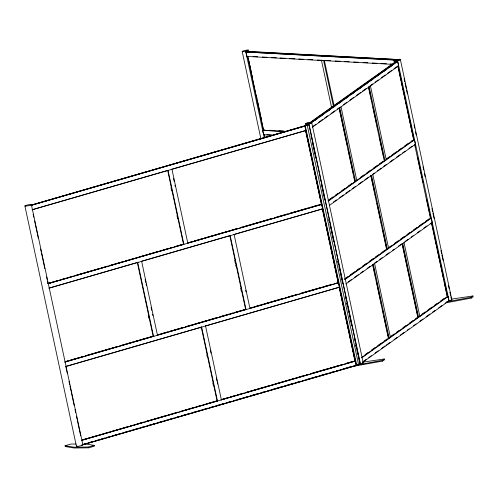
<?xml version="1.0" encoding="UTF-8"?>
<svg xmlns="http://www.w3.org/2000/svg" width="498" height="498" viewBox="0 0 498 498"><rect width="100%" height="100%" fill="white"/><g stroke="black" fill="none" stroke-linecap="round" stroke-linejoin="round"><path stroke-width="0.75" d="M394.79 61.123L396.956 60.638L397.031 62.337M309.569 122.844L395.319 61.883L396.097 61.752L310.354 122.713M306.7 124.936L308.567 124.624M307.104 124.867L306.046 125.266L307.602 125.172L305.977 125.627L308.885 124.531L360.222 363.976C359.525 365.165 355.174 365.215 358.485 364.797M308.237 124.643L308.885 124.531M311.132 122.583L396.875 61.621L397.653 61.491L398.605 65.91L312.227 127.32M311.281 122.9L397.653 61.491M314.935 120.379L316.828 119.034M319.984 116.793L323.134 114.552M326.918 111.863L329.439 110.07M332.589 107.829L335.11 106.037M338.895 103.347L342.045 101.106M345.83 98.417L348.351 96.624M351.507 94.383L354.028 92.591M357.807 89.901L360.963 87.66M364.748 84.965L367.269 83.172M370.419 80.931L372.94 79.138M377.353 76.001L379.874 74.208M383.659 71.519L386.18 69.726M389.33 67.485L392.486 65.244M396.495 62.393L395.922 60.949M312.707 126.554L315.863 124.313M318.384 122.52L322.797 119.383M324.69 118.038L327.84 115.797M330.996 113.556L334.774 110.867M337.295 109.074L338.559 108.178M343.601 104.592L346.757 102.345M349.907 100.104L353.692 97.415M356.213 95.622L360.627 92.485M362.519 91.14L366.298 88.451M370.082 85.762L372.604 83.969M375.125 82.176L378.281 79.935M381.431 77.694L385.215 75.005M387.737 73.212L391.521 70.523M394.043 68.73L397.192 66.489M329.035 199.71L332.82 197.021M335.341 195.228L337.862 193.436M341.647 190.746L344.797 188.505M347.953 186.264L351.737 183.575M360.564 177.294L363.714 175.053M366.864 172.812L370.649 170.123M373.17 168.33L377.584 165.193M379.476 163.848L382.626 161.607M386.411 158.918L389.56 156.677M392.088 154.884L396.501 151.747M398.388 150.402L401.544 148.161M404.693 145.92L408.478 143.231M410.999 141.438L412.263 140.542M327.927 200.924L355.055 181.633M356.294 180.749L384.668 160.58M385.931 159.684L413.67 139.963L414.448 139.832L415.4 144.252L329.651 205.213M328.705 200.794L414.448 139.832M333.286 202.207L336.436 199.966M339.592 197.725L343.377 195.029M345.898 193.236L349.677 190.547M352.198 188.754L355.354 186.513M358.504 184.272L362.289 181.583M364.81 179.79L368.595 177.101M373.008 173.964L374.266 173.067M377.422 170.826L381.2 168.137M383.728 166.344L386.249 164.552M390.027 161.862L393.183 159.621M396.333 157.38L400.118 154.691M402.639 152.898L405.16 151.106M408.945 148.416L412.095 146.175M344.572 278.948L347.722 276.707M350.243 274.915L354.657 271.771M356.549 270.426L359.705 268.185M362.855 265.944L366.64 263.255M369.161 261.462L373.575 258.325M375.467 256.98L378.617 254.739M381.767 252.498L385.552 249.809M388.073 248.016L391.229 245.775M394.379 243.534L398.163 240.845M400.685 239.052L404.469 236.363M406.99 234.57L410.14 232.329M413.296 230.088L417.075 227.399M419.596 225.606L423.381 222.917M425.902 221.124L429.058 218.883M344.722 279.266L386.965 249.23M388.222 248.334L430.465 218.305L431.243 218.174L432.189 222.594L345.817 283.997M344.871 279.583L431.243 218.174M348.189 281.887L351.345 279.646M354.495 277.405L358.28 274.715M360.801 272.923L363.322 271.13M367.107 268.441L370.257 266.2M374.042 263.51L377.191 261.269M379.713 259.477L382.234 257.684M386.018 254.995L389.168 252.754M392.324 250.513L394.217 249.168M398.63 246.031L401.151 244.238M404.93 241.549L408.086 239.308M411.236 237.067L413.128 235.722M417.542 232.585L420.063 230.792M423.848 228.103L426.998 225.862M430.154 223.621L432.189 222.594M365.152 354.595L368.302 352.354M371.452 350.113L375.237 347.423M377.758 345.631L381.543 342.941M384.064 341.149L387.214 338.908M390.37 336.667L394.148 333.977M396.676 332.185L399.197 330.392M402.975 327.703L406.131 325.462M409.281 323.221L413.066 320.531M415.587 318.739L417.48 317.394M421.893 314.257L425.043 312.016M428.199 309.775L431.978 307.085M434.499 305.293L437.026 303.5M440.805 300.811L443.961 298.57M361.517 357.601L388.645 338.316M389.884 337.432L418.258 317.263M419.521 316.367L447.26 296.646L448.038 296.515L448.984 300.935L362.612 362.339M361.666 357.919L448.038 296.515M359.817 363.901L359.494 364.131L359.898 364.069L358.267 356.462M363.092 361.573L366.248 359.332M368.769 357.539L371.29 355.746M375.075 353.057L378.225 350.816M381.375 348.575L385.159 345.886M386.423 344.99L390.202 342.3M393.986 339.611L397.136 337.37M400.292 335.129L404.077 332.44M407.227 330.199L409.119 328.854M413.533 325.717L416.054 323.924M419.839 321.235L422.989 318.994M426.139 316.753L429.923 314.064M432.445 312.271L434.966 310.478M438.75 307.789L441.9 305.548M445.056 303.307L447.578 301.514M359.898 364.069L359.488 364.231M358.94 364.71L382.476 360.284L384.288 358.996L384.456 359.799L382.651 361.087L350.113 366.858M446.824 301.838L471.114 297.269L472.926 295.98L473.1 296.783L471.289 298.072L446.999 302.641M82.805 444.832L358.622 364.847L307.291 125.403L304.334 125.894M356.78 365.295L305.249 125.95M307.229 125.334C308.536 124.768 304.515 125.695 306.127 125.621M397.18 60.096L398.462 59.723M246.765 50.771L245.365 51.313A3.318 0.461 -12.1 0 1 242.246 51.4A3.318 0.461 -12.1 0 1 246.603 50.136A3.318 0.461 -12.1 0 1 248.209 50.485L246.765 50.771L247.095 52.296M392.611 64.36L246.896 56.436L245.95 52.016L397.024 59.99M246.896 56.436L247.612 56.224M322.206 60.283L321.496 60.495L331.519 107.257M272.219 135.238L263.691 134.771L262.745 130.358L285.933 131.372M264.17 129.941L264.88 129.735M31.05 205.114L306.563 125.471M31.442 205.132L304.073 125.969M304.882 126.094L31.081 205.369L304.882 126.094L356.213 365.538L82.419 444.814L82.898 444.876L31.355 204.591L29.83 204.547A3.318 0.461 -12.1 0 0 25.118 205.767A3.318 0.461 -12.1 0 0 27.515 205.898A3.318 0.461 -12.1 0 0 31.393 204.628L31.355 204.591M167.988 170.36L32.034 209.789L305.828 130.513L171.723 169.276M47.845 283.455L53.821 281.719M55.315 281.283L57.556 280.635M59.797 279.988L65.773 278.251M67.267 277.822L73.243 276.085M75.484 275.438L77.725 274.784M79.219 274.354L88.183 271.752M89.677 271.323L100.135 268.285M101.629 267.856L107.605 266.119M109.846 265.471L112.087 264.818M113.581 264.388L122.545 261.786M125.533 260.921L134.497 258.319M135.991 257.889L146.449 254.852M147.943 254.422L156.907 251.82M159.895 250.955L168.859 248.353M170.353 247.923L172.594 247.269M174.835 246.622L180.811 244.885M189.028 242.507L192.763 241.424M194.257 240.988L203.221 238.386M204.715 237.957L215.173 234.919M216.667 234.49L222.643 232.753M224.884 232.105L227.125 231.458M228.619 231.022L237.583 228.42M240.571 227.555L249.535 224.953M251.029 224.523L261.487 221.492M262.981 221.056L271.945 218.454M274.933 217.589L283.904 214.987M285.398 214.557L287.639 213.903M289.88 213.256L295.856 211.526M297.35 211.09L307.808 208.058M309.302 207.622L318.266 205.02M48.238 283.474L57.202 280.872M60.19 280.007L69.154 277.405M70.648 276.975L72.889 276.322M75.13 275.674L81.106 273.944M82.6 273.508L93.058 270.476M94.552 270.041L103.516 267.438M105.01 267.009L107.251 266.355M109.492 265.708L115.468 263.977M116.962 263.542L122.938 261.811M125.179 261.157L127.42 260.51M128.914 260.074L137.878 257.472M139.372 257.043L149.83 254.011M151.324 253.575L157.3 251.845M159.541 251.191L161.782 250.544M163.276 250.108L172.24 247.506M175.228 246.641L182.698 244.474M188.674 242.744L196.144 240.578M197.638 240.142L208.096 237.11M209.59 236.675L218.554 234.079M220.048 233.643L222.289 232.996M224.53 232.342L230.506 230.611M232 230.176L237.976 228.445M240.217 227.791L242.458 227.144M243.952 226.708L252.916 224.112M254.41 223.677L264.868 220.645M266.362 220.209L272.338 218.479M274.579 217.825L276.82 217.178M278.314 216.742L287.278 214.146M290.266 213.275L299.23 210.679M300.724 210.243L311.182 207.212M312.676 206.776L320.146 204.61M183.837 244.281L47.876 283.711L321.677 204.435L187.572 243.198M48.829 288.13L138.039 262.259M141.457 261.263L230.518 235.436M234.832 234.185L322.623 208.855L49.215 288.155M65.387 361.579L67.628 360.925M70.616 360.06L79.58 357.458M81.074 357.029L83.315 356.375M85.556 355.728L91.532 353.991M93.026 353.561L103.484 350.53M104.978 350.094L113.942 347.492M115.436 347.062L117.677 346.409M119.918 345.761L125.894 344.025M127.388 343.595L133.364 341.858M135.605 341.211L137.846 340.564M139.34 340.128L148.304 337.526M149.798 337.096L153.695 335.963M158.015 334.712L160.256 334.058M161.75 333.629L167.726 331.892M169.967 331.245L172.208 330.597M173.702 330.162L182.666 327.56M185.654 326.694L194.618 324.092M196.112 323.663L206.57 320.631M208.064 320.195L217.028 317.593M220.016 316.728L228.98 314.126M230.474 313.696L232.715 313.043M234.956 312.395L240.932 310.665M242.426 310.229L244.667 309.582M250.643 307.845L252.884 307.198M254.378 306.762L263.342 304.166M264.836 303.73L275.294 300.699M276.788 300.263L282.764 298.532M285.005 297.879L287.246 297.231M288.74 296.796L297.704 294.2M300.692 293.328L309.656 290.732M311.157 290.297L321.615 287.265M323.109 286.829L332.073 284.234M65.78 361.598L68.021 360.95M70.262 360.297L76.238 358.566M77.732 358.13L83.708 356.4M85.949 355.746L88.19 355.099M89.684 354.663L98.648 352.067M100.142 351.632L110.6 348.6M112.094 348.164L118.07 346.434M120.311 345.78L122.552 345.133M124.046 344.697L133.01 342.101M135.998 341.23L144.962 338.634M146.456 338.198L153.926 336.032M158.408 334.731L167.372 332.135M170.36 331.263L179.324 328.668M180.818 328.232L183.059 327.584M185.3 326.931L191.276 325.2M192.77 324.764L203.228 321.733M204.722 321.297L213.686 318.701M215.18 318.266L217.421 317.618M219.662 316.965L225.638 315.234M227.132 314.798L233.108 313.068M235.349 312.414L237.59 311.767M239.084 311.331L245.06 309.6M251.036 307.87L260 305.268M261.494 304.832L271.952 301.8M273.446 301.365L282.41 298.769M285.398 297.904L294.362 295.302M295.856 294.866L298.097 294.218M300.338 293.571L306.314 291.834M307.808 291.398L318.266 288.367M319.76 287.937L328.724 285.335M330.218 284.9L332.459 284.252M334.7 283.605L337.688 282.733M64.672 362.052L153.882 336.181M157.306 335.185L245.452 309.619M249.934 308.324L338.472 282.777L65.064 362.071M65.624 366.472L201.578 327.043M205.313 325.96L339.418 287.197L66.01 366.491M82.182 439.915L86.664 438.62M88.158 438.184L98.616 435.152M100.11 434.717L109.074 432.115M110.568 431.685L121.026 428.654M122.52 428.218L128.496 426.487M130.737 425.834L132.978 425.186M134.472 424.75L143.436 422.155M146.424 421.283L155.388 418.687M156.882 418.252L167.34 415.22M168.834 414.784L177.798 412.188M180.786 411.317L189.75 408.721M191.244 408.285L193.485 407.638M195.726 406.984L201.702 405.254M203.196 404.818L213.654 401.786M215.148 401.351L217.626 400.635M221.871 399.402L224.112 398.755M225.606 398.319L227.847 397.672M230.088 397.018L236.064 395.288M237.558 394.852L243.534 393.121M245.775 392.468L248.016 391.82M249.51 391.384L258.474 388.789M259.968 388.353L270.426 385.321M271.92 384.886L282.378 381.854M283.872 381.418L292.836 378.822M295.824 377.951L304.788 375.355M306.282 374.919L308.523 374.272M310.764 373.618L316.74 371.888M318.234 371.452L328.692 368.42M330.186 367.985L339.15 365.389M340.651 364.953L342.892 364.306M345.133 363.652L351.109 361.922M82.575 439.939L90.045 437.773M91.539 437.337L101.997 434.306M103.491 433.87L113.949 430.838M115.443 430.403L124.407 427.807M125.901 427.371L128.142 426.724M130.383 426.07L136.359 424.34M137.853 423.904L143.829 422.173M146.07 421.526L148.311 420.872M149.805 420.437L158.769 417.841M160.263 417.405L170.721 414.373M172.215 413.938L178.191 412.207M180.432 411.56L182.673 410.906M184.167 410.477L193.131 407.874M196.119 407.009L205.083 404.407M206.577 403.971L217.427 400.828M221.517 399.639L227.493 397.908M230.481 397.043L239.445 394.441M240.939 394.005L243.18 393.358M245.421 392.71L251.397 390.974M252.891 390.544L263.349 387.506M264.843 387.077L273.807 384.475M275.301 384.039L285.759 381.007M287.253 380.578L293.229 378.841M295.47 378.194L297.711 377.54M299.205 377.111L308.169 374.508M311.157 373.643L320.121 371.041M321.615 370.612L332.073 367.574M333.567 367.144L342.531 364.542M345.519 363.677L354.483 361.075M217.427 400.965L81.467 440.394L355.267 361.118L221.162 399.882M85.339 443.899L94.228 445.361L94.402 446.164L88.712 447.814L74.134 448.001L65.244 446.538L65.07 445.735L70.76 444.085L76.132 444.017M83.876 444.123L86.117 443.469M89.105 442.604L92.84 441.521M95.828 440.655L98.069 440.002M101.057 439.136L104.792 438.053M106.286 437.618L108.527 436.97M113.009 435.669L116.744 434.586M118.238 434.156L120.479 433.503M123.467 432.638L128.696 431.119M130.19 430.689L132.431 430.035M135.419 429.17L139.154 428.087M140.648 427.651L142.889 427.004M147.371 425.703L151.106 424.62M152.6 424.19L154.841 423.537M157.829 422.671L163.058 421.152M164.552 420.723L166.793 420.069M169.781 419.204L173.516 418.121M175.01 417.685L178.745 416.602M181.733 415.737L185.468 414.653M186.962 414.224L189.203 413.57M192.191 412.705L197.42 411.186M198.914 410.757L201.155 410.103M204.143 409.238L207.878 408.155M209.372 407.719L213.107 406.636M216.095 405.77L219.83 404.687M221.324 404.258L223.565 403.604M228.047 402.303L231.782 401.22M233.276 400.79L235.517 400.137M238.505 399.272L243.734 397.753M245.228 397.323L247.469 396.669M250.457 395.804L254.192 394.721M255.686 394.292L257.927 393.638M262.409 392.337L266.144 391.254M267.638 390.824L269.879 390.171M272.867 389.305L278.096 387.793M279.596 387.357L281.837 386.703M284.825 385.838L288.56 384.755M290.054 384.325L293.789 383.242M296.777 382.371L300.512 381.287M302.006 380.858L304.247 380.204M307.235 379.339L312.464 377.826M313.958 377.391L316.199 376.737M319.187 375.872L322.922 374.789M324.416 374.359L328.151 373.276M331.139 372.404L334.874 371.321M336.368 370.892L338.609 370.238M343.091 368.943L346.826 367.86M348.32 367.424L350.561 366.777M82.774 444.577L93.232 441.539M94.726 441.11L105.184 438.072M106.678 437.642L117.136 434.611M118.63 434.175L139.546 428.106M141.04 427.676L151.498 424.645M152.992 424.209L173.908 418.139M175.402 417.71L185.86 414.678M187.354 414.243L208.27 408.173M209.764 407.744L220.222 404.712M221.716 404.276L232.174 401.245M233.668 400.809L254.584 394.746M256.078 394.31L266.536 391.279M268.03 390.843L288.946 384.78M290.44 384.344L300.898 381.312M302.392 380.877L323.308 374.813M324.802 374.378L335.266 371.346M336.76 370.91L347.218 367.879M348.712 367.443L354.688 365.713M65.07 445.735L73.959 447.198L88.538 447.011L94.228 445.361M355.373 365.488L356.089 365.252M307.291 125.403L306.295 125.596M358.56 364.779L357.446 365.059M358.622 364.847L358.043 364.972M307.148 125.434L306.681 125.54M396.701 60.818L397.908 60.6M308.032 122.956L307.714 123.025A3.318 0.461 -12.1 0 0 306.924 123.236M308.387 125.359L308.063 123.84L309.264 123.616M449.408 300.842L449.096 300.916L397.591 60.669M359.568 364.082L360.77 363.864M398.089 59.835L396.358 60.009A3.318 0.461 -12.1 0 1 398.039 59.66M397.821 66.041L398.605 65.91M309.7 122.676L310.833 122.502M414.616 144.383L415.4 144.252M451.194 299.149L472.926 295.98M362.556 362.171L384.288 358.996M356.686 365.071L358.18 364.853M399.228 59.505L399.477 59.486A3.318 0.461 -12.1 0 1 399.166 60.246A3.318 0.461 -12.1 0 1 394.435 61.13A3.318 0.461 -12.1 0 1 395.568 60.214M306.146 124.139L307.285 123.971L307.608 125.49M245.95 52.016L395.537 60.152M253.034 56.523L257.684 56.778M262.334 57.027L266.984 57.282M271.64 57.531L276.29 57.787M280.162 57.998L285.591 58.291M289.463 58.503L294.891 58.801M298.763 59.013L303.413 59.262M308.063 59.517L312.713 59.772M317.369 60.021L322.019 60.277M325.891 60.488L330.541 60.737M335.191 60.993L340.62 61.285M344.492 61.497L349.142 61.752M353.792 62.007L358.442 62.256M363.098 62.511L367.748 62.767M372.398 63.016L377.048 63.271M380.92 63.483L386.348 63.775M390.22 63.987L391.77 64.074M269.592 130.239L274.242 130.488M278.892 130.744L283.543 130.999M262.745 130.358L286.001 131.621M266.729 134.697L271.379 134.946M171.58 169.32L171.972 169.339L187.821 243.261L187.429 243.236M233.718 234.508L234.11 234.527L249.959 308.449L249.566 308.43M182.735 244.331L183.127 244.35M157.088 335.254L157.474 335.272L141.631 261.35M221.019 399.919L221.411 399.944L205.562 326.022M216.325 401.015L216.717 401.033M81.23 445.019L81.622 445.044M356.213 365.538L304.988 126.025M471.114 297.269L471.289 298.072M400.38 59.629L451.879 299.877M404.108 78.696L404.756 81.734M405.086 83.259L406.225 88.576M406.549 90.094L407.364 93.898M414.05 125.066L414.697 128.104M415.513 131.908L416.166 134.946M423.007 166.874L423.661 169.911M424.477 173.715L425.13 176.753M431.971 208.681L432.625 211.718M432.949 213.237L434.088 218.56M440.935 250.488L441.589 253.526M441.913 255.044L443.052 260.367M448.43 285.454L449.084 288.491M449.899 292.295L450.547 295.333M450.877 296.852L451.2 298.37M399.402 72.042L402.658 87.25M402.988 88.769L404.127 94.091M404.451 95.61L405.104 98.654M405.92 102.457L406.573 105.495M408.852 116.14L411.622 129.063M411.952 130.582L413.091 135.904M413.415 137.429L414.068 140.467M415.208 145.79L415.537 147.308M417.816 157.953L420.586 170.876M420.916 172.401L422.055 177.724M422.379 179.243L423.032 182.28M426.78 199.766L429.556 212.696M429.88 214.215L430.533 217.253M431.673 222.575L431.996 224.1M435.744 241.586L438.52 254.509M438.844 256.028L439.983 261.35M440.313 262.869L440.96 265.913M442.753 274.274L443.407 277.318M444.708 283.399L447.484 296.322M398.319 67.373L401.071 80.215M401.394 81.722L407.065 108.159M407.389 109.672L413.863 139.882M431.585 222.544L436.927 247.469M437.25 248.981L443.892 279.944M444.216 281.457L447.453 296.565M397.846 66.141L413.651 139.888M414.635 144.451L430.44 218.192M431.417 222.755L447.391 297.262M396.178 60.768L396.501 62.294M370.437 85.936L386.28 159.858M404.027 242.619L419.87 316.541M368.962 88.302L370.736 96.6M371.06 98.106L371.707 101.125M373.002 107.157L376.725 124.506M377.048 126.013L377.689 129.032M379.47 137.33L382.707 152.413M383.03 153.926L383.678 156.938M402.228 243.472L407.563 268.366M407.887 269.872L408.534 272.892M408.858 274.398L413.545 296.273M413.869 297.785L414.517 300.798M414.84 302.311L418.071 317.394M372.803 174.537L388.645 248.458M371.558 175.421L387.4 249.342L386.622 249.473L370.773 175.551M371.004 175.333L374.72 192.738M375.05 194.22L375.691 197.264M376.992 203.284L380.715 220.651M381.026 222.158L381.686 225.183M382.483 228.943L386.709 248.595M341.005 106.858L356.854 180.78M374.596 263.542L390.444 337.463M339.53 109.224L340.339 112.996M340.663 114.503L341.311 117.522M341.634 119.028L346.322 140.903M346.645 142.409L347.293 145.428M348.102 149.201L352.304 168.816M352.628 170.322L353.275 173.341M354.084 177.107L354.893 180.88M372.958 265.148L374.739 273.446M375.062 274.958L375.71 277.971M376.513 281.744L377.16 284.763M377.484 286.269L380.721 301.358M381.045 302.865L381.692 305.884M382.501 309.656L383.143 312.669M383.952 316.442L386.703 329.265M387.027 330.772L388.16 336.057M324.354 60.401L334.058 105.663M327.36 76.225L327.684 77.732M333.343 104.132L333.666 105.651M323.644 60.607L333.511 106.622M382.476 360.284L382.651 361.087M311.736 122.651L363.241 362.893M308.947 123.691L360.452 363.932M311.013 136.029L311.661 139.067M312.476 142.87L313.13 145.908M313.454 147.427L315.738 158.071M319.971 177.836L320.625 180.874M321.44 184.677L322.094 187.715M322.418 189.234L324.702 199.879M328.935 219.643L329.589 222.681M329.913 224.2L331.052 229.522M331.382 231.041L333.66 241.686M337.899 261.45L338.553 264.488M338.877 266.007L340.016 271.329M340.346 272.848L342.624 283.493M345.394 296.416L346.048 299.454M346.863 303.257L347.511 306.295M347.841 307.814L348.98 313.136M349.303 314.655L351.588 325.3M354.358 338.223L355.012 341.261M355.827 345.064L356.475 348.102M356.805 349.621L357.944 354.943M328.854 219.699L329.178 221.218M337.818 261.506L338.142 263.025M346.776 303.313L347.106 304.832M355.74 345.12L356.07 346.639M305.766 130.569L311.96 159.46M312.29 160.979L313.429 166.301M313.752 167.82L320.924 201.267M322.716 209.627L329.888 243.074M330.211 244.593L331.351 249.915M331.68 251.434L338.36 282.596M339.499 287.919L339.829 289.438M340.638 293.241L347.809 326.688M348.139 328.207L348.787 331.245M349.602 335.048L355.311 361.654M305.38 129.878L321.509 205.132M322.162 208.17L338.291 283.424M339.107 287.221L354.918 360.957M247.201 50.796L247.531 52.321M248.888 60.656L249.535 63.7M249.865 65.219L250.189 66.738M250.513 68.263L251.166 71.301M251.982 75.105L252.635 78.142M256.383 95.628L257.036 98.672M257.36 100.191L258.499 105.514M258.829 107.033L259.153 108.552M259.477 110.077L260.13 113.114M260.946 116.918L261.599 119.956M247.693 56.181L263.56 130.202M247.631 56.324L263.442 130.071M264.394 134.522L265.073 137.672M257.136 102.681L257.466 104.2M245.682 51.238L264.264 137.909M242.184 51.493L260.927 138.93M245.688 290.328L246.012 291.834M234.751 260.51L235.398 263.529M235.722 265.036L236.046 266.548M240.733 288.423L241.381 291.436M173.522 178.371L174.169 181.384M174.979 185.156L175.302 186.663M210.343 350.138L210.99 353.15M216.331 378.044L216.972 381.063M217.296 382.57L217.62 384.083M170.995 187.777L171.642 190.796M176.983 215.69L177.624 218.703M200.868 327.111L201.192 328.618M206.851 355.018L207.174 356.531M212.833 382.931L213.48 385.95M145.117 279.434L145.765 282.447M146.088 283.96L146.412 285.466M151.099 307.341L151.747 310.36M152.556 314.132L152.88 315.639M148.578 316.753L148.902 318.259M88.538 447.011L88.712 447.814M33.161 214.227L33.808 217.246M34.617 221.025L35.265 224.044M35.588 225.557L38.34 238.393M40.606 248.969L41.253 251.988M41.577 253.501L44.82 268.609M46.6 276.913L47.248 279.938M47.571 281.445L47.895 282.957M65.941 367.132L67.236 373.17M69.017 381.48L69.664 384.5M69.988 386.012L71.121 391.297M71.444 392.81L74.196 405.652M75.005 409.424L75.652 412.45M76.462 416.222L77.109 419.248M77.433 420.754L80.676 435.862M24.9 205.973L76.406 446.22M451.481 299.721A3.318 0.461 -12.1 0 1 448.567 301.035M362.837 362.743A3.318 0.461 -12.1 0 1 359.93 364.05M309.395 122.676A3.318 0.461 -12.1 0 1 311.406 122.919A3.318 0.461 -12.1 0 1 306.575 124.108A3.318 0.461 -12.1 0 1 306.245 123.454M82.494 444.72A3.318 0.461 -12.1 0 1 79.58 446.034A3.318 0.461 -12.1 0 1 76.873 445.884M248.085 51.394L247.375 51.599L398.45 59.579L248.085 51.394M369.192 86.82L368.408 86.951L384.257 160.873L385.035 160.742L369.192 86.82M339.76 107.742L338.982 107.873L354.825 181.795L355.609 181.664L339.76 107.742M402.782 243.503L401.998 243.634L417.847 317.556L418.625 317.425L402.782 243.503M373.351 264.426L372.572 264.556L388.415 338.478L389.199 338.347L373.351 264.426M168.063 170.472L167.67 170.453L183.519 244.375L183.905 244.394L168.063 170.472M230.201 235.66L229.808 235.641L245.657 309.563L246.049 309.582L230.201 235.66M137.716 262.483L137.323 262.465L153.172 336.387L153.565 336.405L137.716 262.483M201.653 327.155L201.26 327.13L217.103 401.052L217.495 401.077L201.653 327.155M395.406 60.862A3.318 0.461 -12.1 0 0 400.336 59.43A3.318 0.461 -12.1 0 0 395.524 60.015A3.318 0.461 -12.1 0 0 395.406 60.862M306.768 123.878A3.318 0.461 -12.1 0 0 311.692 122.446A3.318 0.461 -12.1 0 0 306.88 123.037A3.318 0.461 -12.1 0 0 306.768 123.878"/></g></svg>
